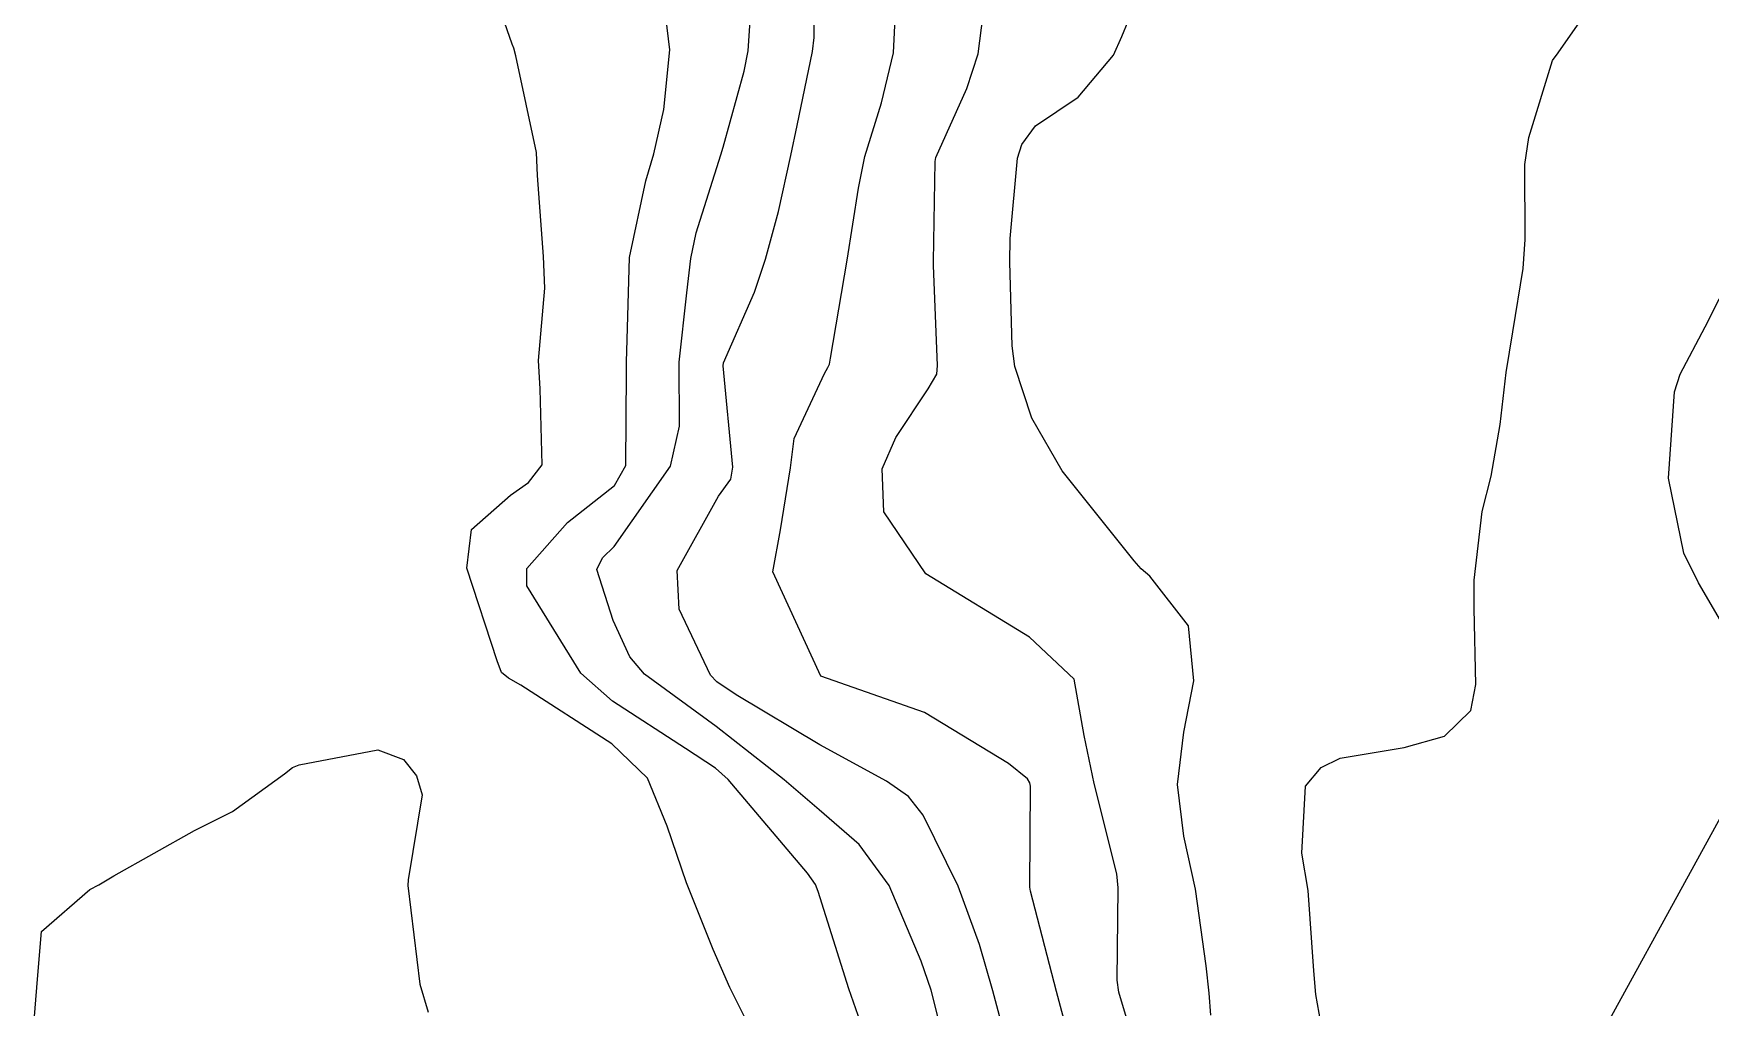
# Model space of a CAD drawing. Header units: metres. Extents: x 298520 to 308411, y 7433745 to 7450750.
# Drawn here: x 304218.47 to 304250.7, y 7439955.93 to 7439974.64 of the extents above; entities that cross this region are included whole.
import ezdxf

# ---------------------------------------------------------------- set-up
doc = ezdxf.new("R2010")
doc.units = ezdxf.units.M
doc.header["$LTSCALE"] = 10
doc.linetypes.add('CONTINUO', pattern=[0])
for name, color, linetype in [('Curvas de Nivel 1m', 11, 'Continuous'), ('Curvas de Nivel 5m', 15, 'Continuous'), ('TEXTO', 45, 'Continuous')]:
    doc.layers.add(name, color=color, linetype=linetype)

msp = doc.modelspace()

# ---------------------------------------------------------------- linework, layer by layer
at = {"layer": 'Curvas de Nivel 1m', "flags": 128}
for points, elevation in [([(304237.422, 7439954.323), (304236.909, 7439956.246), (304236.653, 7439957.132), (304236.24, 7439958.253), (304235.567, 7439959.621), (304235.284, 7439959.978), (304234.862, 7439960.271), (304233.583, 7439960.97), (304231.972, 7439961.931), (304231.601, 7439962.185), (304231.478, 7439962.312), (304230.876, 7439963.581), (304230.839, 7439964.322), (304231.637, 7439965.751), (304231.87, 7439966.079), (304231.91, 7439966.307), (304231.725, 7439968.256), (304231.733, 7439968.309), (304232.324, 7439969.667), (304232.535, 7439970.302), (304232.787, 7439971.219), (304233.026, 7439972.297), (304233.15, 7439972.874), (304233.442, 7439974.293), (304233.472, 7439974.566), (304233.46, 7439976.293)], 738), ([(304236.216, 7439954.253), (304235.795, 7439955.983), (304235.723, 7439956.258), (304235.531, 7439956.816), (304234.914, 7439958.27), (304234.338, 7439959.056), (304233.567, 7439959.725), (304232.894, 7439960.297), (304231.588, 7439961.322), (304230.214, 7439962.331), (304229.932, 7439962.66), (304229.613, 7439963.364), (304229.298, 7439964.343), (304229.402, 7439964.565), (304229.627, 7439964.785), (304230.713, 7439966.324), (304230.882, 7439967.094), (304230.878, 7439968.322), (304231.023, 7439969.656), (304231.102, 7439970.319), (304231.208, 7439970.81), (304231.682, 7439972.311), (304231.724, 7439972.453), (304232.13, 7439973.915), (304232.202, 7439974.305), (304232.303, 7439975.759)], 737), ([(304238.354, 7439955.393), (304238.133, 7439956.234), (304237.633, 7439958.158), (304237.622, 7439958.239), (304237.631, 7439960.18), (304237.621, 7439960.24), (304237.574, 7439960.318), (304237.211, 7439960.611), (304235.593, 7439961.593), (304233.603, 7439962.29), (304232.68, 7439964.299), (304232.826, 7439965.103), (304233.018, 7439966.296), (304233.086, 7439966.861), (304233.67, 7439968.11), (304233.739, 7439968.222), (304233.767, 7439968.289), (304233.789, 7439968.403), (304234.11, 7439970.284), (304234.324, 7439971.671), (304234.447, 7439972.279), (304234.768, 7439973.309), (304235, 7439974.271), (304235.063, 7439975.578)], 739), ([(304241.099, 7439955.776), (304241.068, 7439956.197), (304241.006, 7439956.723), (304240.804, 7439958.201), (304240.576, 7439959.218), (304240.455, 7439960.207), (304240.579, 7439961.214), (304240.773, 7439962.202), (304240.668, 7439963.258), (304239.924, 7439964.215), (304239.762, 7439964.356), (304239.626, 7439964.505), (304238.243, 7439966.234), (304237.658, 7439967.251), (304237.333, 7439968.243), (304237.279, 7439968.641), (304237.235, 7439970.245), (304237.241, 7439970.703), (304237.384, 7439972.243), (304237.463, 7439972.506), (304237.729, 7439972.865), (304238.551, 7439973.416), (304239.225, 7439974.225), (304239.385, 7439974.585), (304239.755, 7439975.476)], 741), ([(304243.471, 7439954.202), (304243.119, 7439956.174), (304243.077, 7439956.627), (304242.971, 7439958.176), (304242.85, 7439958.887), (304242.919, 7439960.177), (304243.217, 7439960.535), (304243.581, 7439960.716), (304244.815, 7439960.921), (304245.588, 7439961.137), (304246.098, 7439961.632), (304246.189, 7439962.134), (304246.159, 7439963.593), (304246.157, 7439964.135), (304246.311, 7439965.458), (304246.484, 7439966.132), (304246.659, 7439967.129), (304246.776, 7439968.129), (304246.9, 7439968.908), (304247.101, 7439970.126), (304247.14, 7439970.685), (304247.133, 7439972.126), (304247.207, 7439972.639), (304247.667, 7439974.121), (304247.694, 7439974.169), (304247.744, 7439974.224), (304248.523, 7439975.344)], 742), ([(304234.496, 7439955.259), (304234.137, 7439956.281), (304233.551, 7439958.152), (304233.498, 7439958.291), (304233.343, 7439958.504), (304231.822, 7439960.308), (304231.576, 7439960.523), (304231.001, 7439960.899), (304229.595, 7439961.814), (304228.991, 7439962.346), (304227.95, 7439964.026), (304227.95, 7439964.357), (304228.735, 7439965.245), (304229.639, 7439965.955), (304229.855, 7439966.337), (304229.868, 7439968.139), (304229.865, 7439968.337), (304229.873, 7439968.535), (304229.926, 7439970.336), (304230.238, 7439971.81), (304230.395, 7439972.33), (304230.587, 7439973.183), (304230.698, 7439974.326), (304230.596, 7439975.172)], 736), ([(304250.897, 7439963.362), (304250.471, 7439964.087), (304250.191, 7439964.654), (304249.893, 7439966.096), (304250.009, 7439967.754), (304250.118, 7439968.093), (304250.598, 7439969.002), (304251.145, 7439970.078)], 743)]:
    msp.add_lwpolyline(points, dxfattribs=dict(at, elevation=elevation))
at = {"layer": 'Curvas de Nivel 5m', "flags": 128}
for points, elevation in [([(304232.19, 7439955.629), (304231.852, 7439956.307), (304231.534, 7439957.04), (304231.017, 7439958.318), (304230.65, 7439959.41), (304230.268, 7439960.33), (304229.583, 7439960.988), (304227.838, 7439962.119), (304227.601, 7439962.251), (304227.466, 7439962.361), (304227.379, 7439962.588), (304226.798, 7439964.368), (304226.885, 7439965.112), (304227.637, 7439965.771), (304227.985, 7439966.011), (304228.248, 7439966.354), (304228.209, 7439967.81), (304228.175, 7439968.355), (304228.294, 7439969.747), (304228.274, 7439970.354), (304228.159, 7439971.913), (304228.138, 7439972.356), (304227.741, 7439974.209), (304227.7, 7439974.36), (304227.671, 7439974.433), (304226.995, 7439976.368)], 735), ([(304239.517, 7439955.599), (304239.332, 7439956.222), (304239.296, 7439956.453), (304239.316, 7439958.222), (304239.288, 7439958.491), (304238.855, 7439960.227), (304238.665, 7439961.151), (304238.469, 7439962.231), (304237.611, 7439963.04), (304235.623, 7439964.26), (304234.811, 7439965.448), (304234.781, 7439966.273), (304235.045, 7439966.876), (304235.666, 7439967.815), (304235.832, 7439968.097), (304235.846, 7439968.258), (304235.767, 7439970.185), (304235.77, 7439970.259), (304235.798, 7439972.183), (304235.811, 7439972.259), (304236.406, 7439973.584), (304236.623, 7439974.251), (304236.754, 7439975.249)], 740), ([(304218.469, 7439955.515), (304218.545, 7439956.47), (304218.621, 7439957.385), (304219.549, 7439958.195), (304219.727, 7439958.281), (304220.015, 7439958.453), (304221.562, 7439959.324), (304222.295, 7439959.693), (304223.294, 7439960.413), (304223.449, 7439960.537), (304223.576, 7439960.587), (304225.09, 7439960.878), (304225.578, 7439960.688), (304225.829, 7439960.377), (304225.936, 7439960.009), (304225.667, 7439958.379), (304225.661, 7439958.269), (304225.893, 7439956.376), (304226.054, 7439955.838)], 735)]:
    msp.add_lwpolyline(points, dxfattribs=dict(at, elevation=elevation))
at = {"layer": 'TEXTO', "linetype": 'CONTINUO'}
msp.add_polyline3d([(304335.923, 7440114.479, 0), (304238.134, 7439936.332, 0)], dxfattribs=at)

doc.saveas('drawing.dxf')
